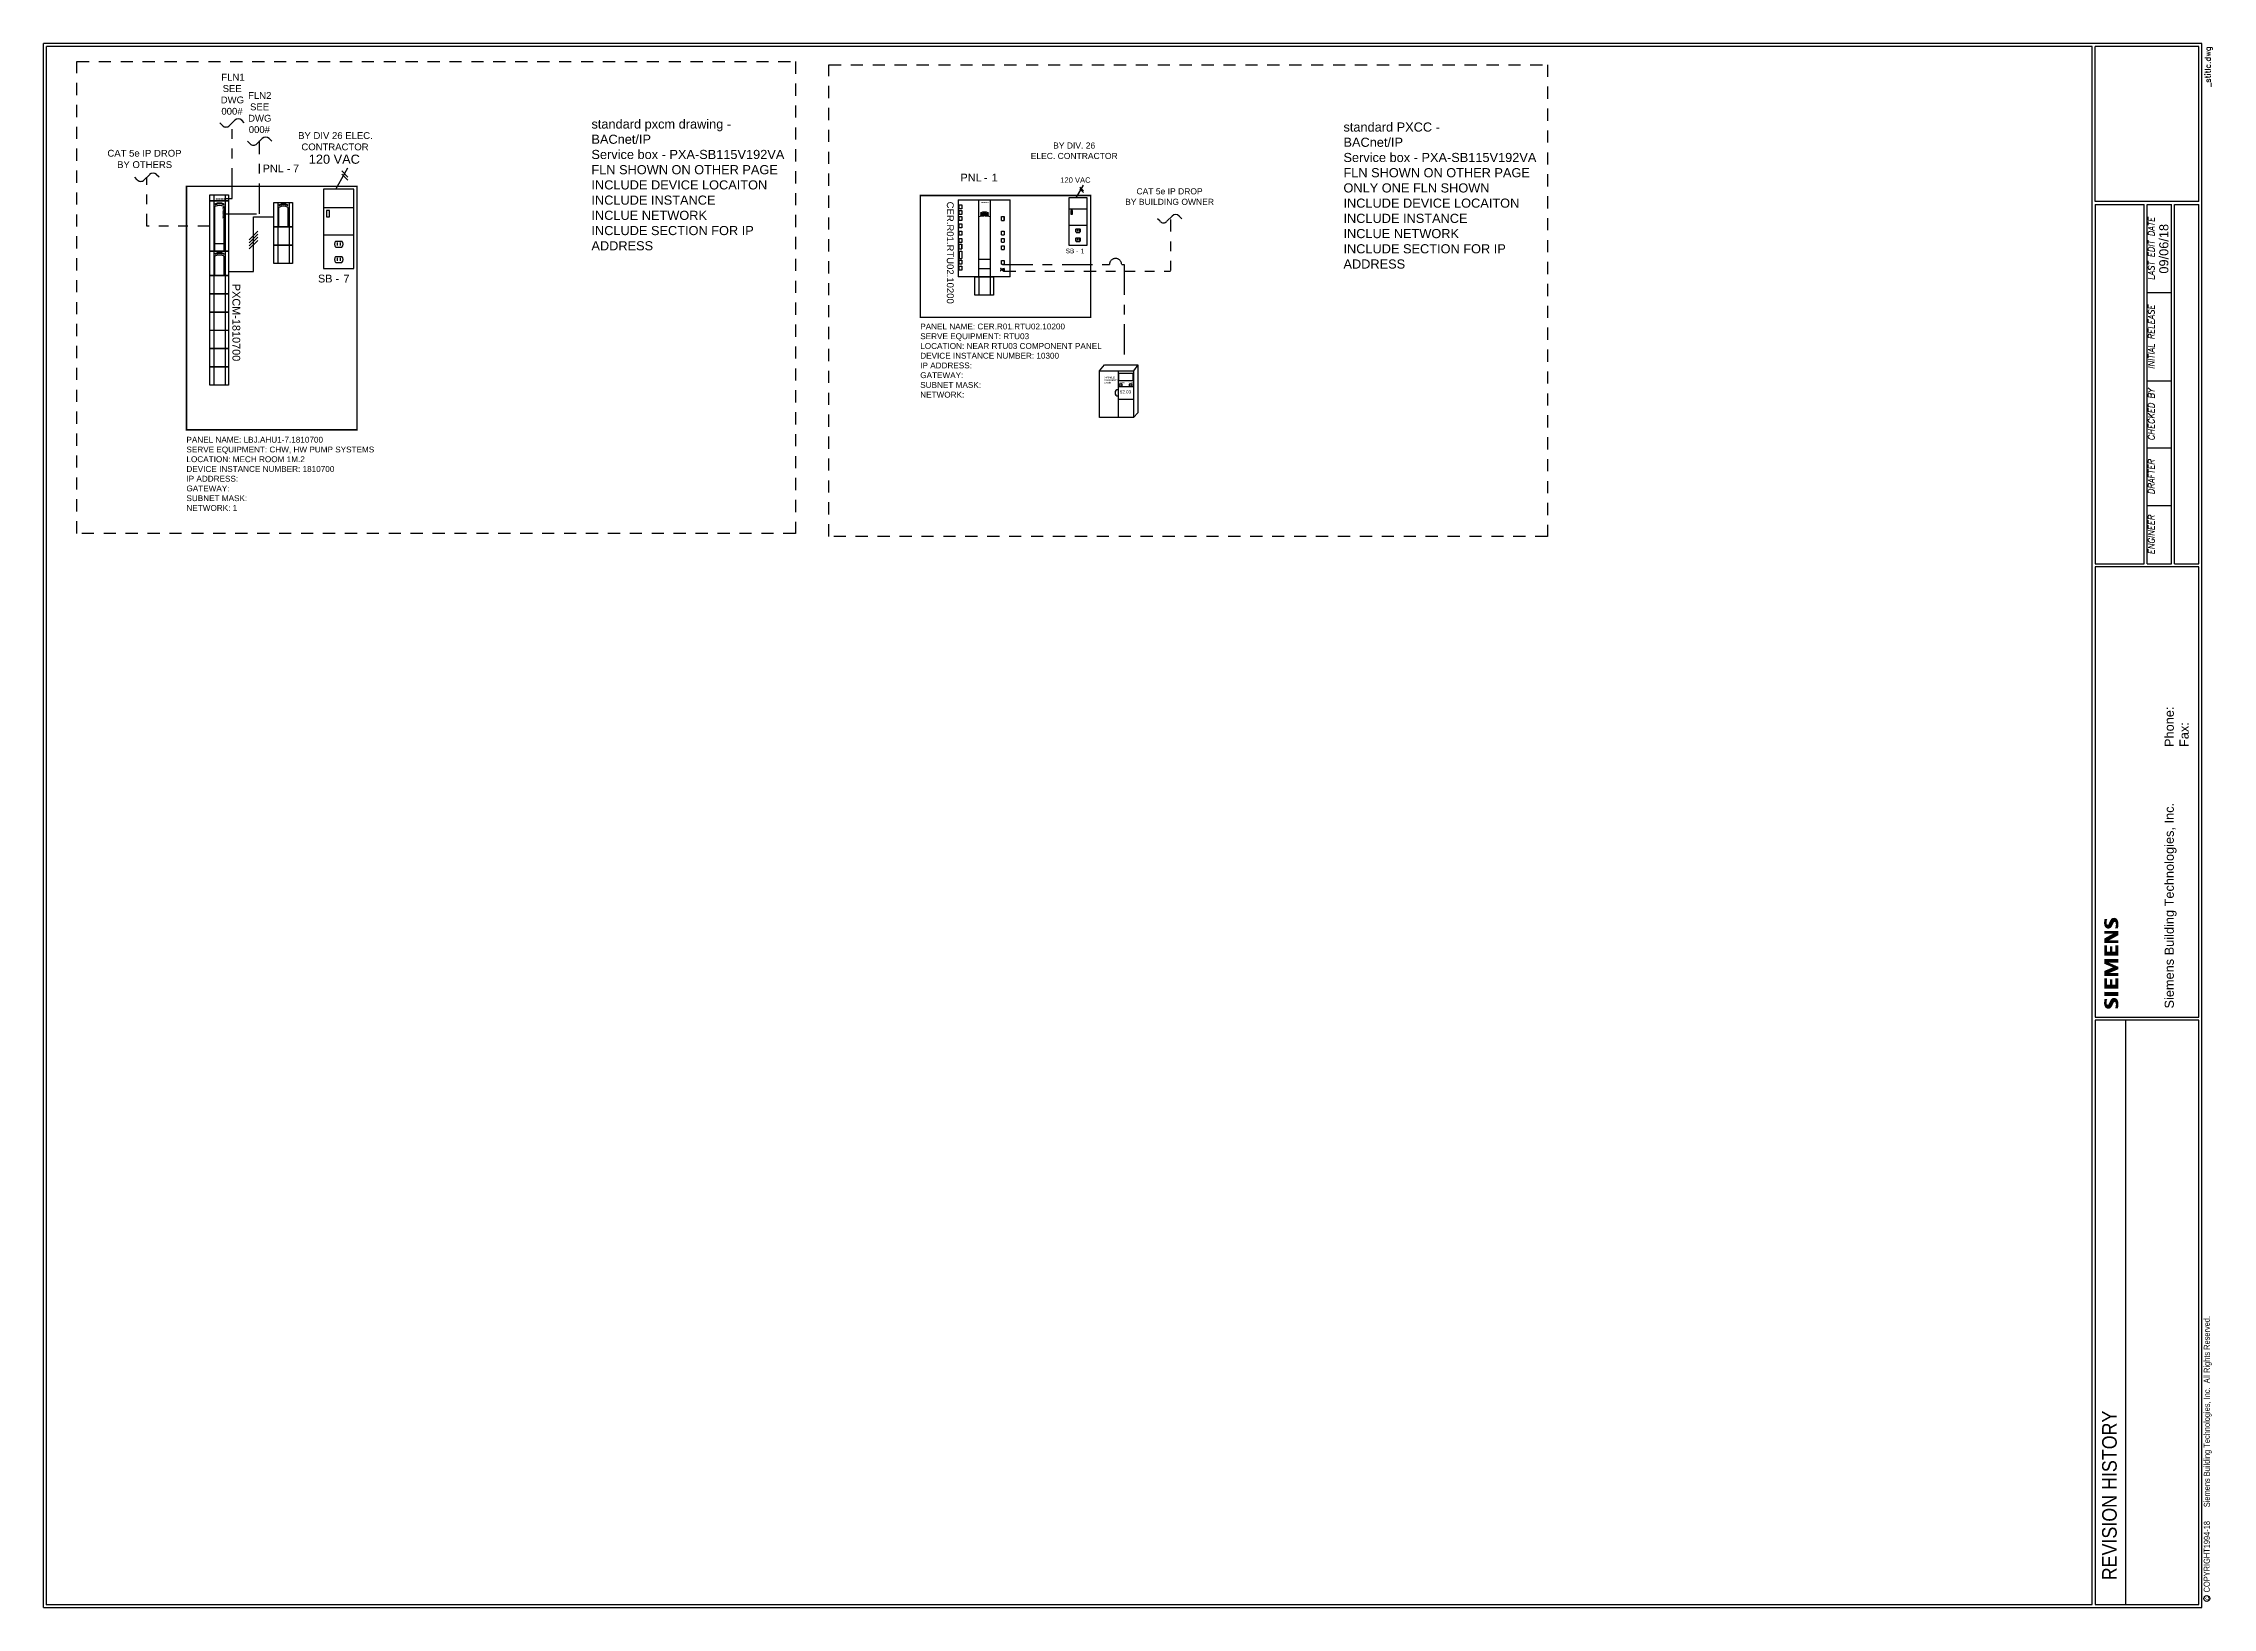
# Model space of a CAD drawing. Header units: inches. Extents: x 0 to 22.2, y 0 to 16.
import ezdxf
from ezdxf.enums import TextEntityAlignment as Align

# ---------------------------------------------------------------- set-up
doc = ezdxf.new("R2010")
doc.units = ezdxf.units.IN
doc.header["$LTSCALE"] = 0.25
doc.header["$MEASUREMENT"] = 0
for name, pattern in [('DASHED', [0.75, 0.5, -0.25]), ('FLN1', [2, 1.25, -0.25, 0.25, -0.25]), ('FLN2', [2.5, 1.25, -0.25, 0.25, -0.25, 0.25, -0.25]), ('MLN', [1.75, 0.5, -0.25, 0, -0.25, 0, -0.25, 0, -0.25, 0.25])]:
    doc.linetypes.add(name, pattern=pattern)
for name, color, linetype in [('ELECTRIC', 1, 'Continuous'), ('FLN1', 4, 'FLN1'), ('FLN2', 4, 'FLN2'), ('MECHSYS', 7, 'Continuous'), ('MLN', 2, 'MLN'), ('TITLE', 7, 'Continuous'), ('TITLE_TEXT', 7, 'Continuous')]:
    doc.layers.add(name, color=color, linetype=linetype)
doc.styles.add('ARIAL', font='helv.shx')
doc.styles.add('ARIALNARROW', font='ARIALN.TTF')
doc.styles.add('SIMPLEX', font='SIMPLEX.shx')
doc.styles.get("Standard").update_dxf_attribs({"font": 'arial.ttf'})
doc.styles.add('TITLES', font='helv.shx', dxfattribs={"width": 0.75})
doc.styles.add('TITLES-JOBNO', font='helv.shx', dxfattribs={"width": 0.75})
doc.styles.add('TITLES-JOBTITLE', font='simplex.shx')
doc.styles.add('TITLES-SYS', font='helv.shx', dxfattribs={"width": 0.875})

# ---------------------------------------------------------------- blocks, each defined once
blk = doc.blocks.new('SIEMENS')
at = {"layer": 'MECHSYS', "linetype": 'Continuous'}
for points in [[(0.077, 0.141), (0.09, 0.138), (0.098, 0.137), (0.098, 0.109), (0.084, 0.114), (0.071, 0.116), (0.059, 0.117), (0.046, 0.115), (0.044, 0.114), (0.037, 0.105), (0.043, 0.096), (0.051, 0.093), (0.077, 0.08), (0.091, 0.072), (0.1, 0.063), (0.106, 0.054), (0.109, 0.043), (0.109, 0.04), (0.107, 0.027), (0.101, 0.016), (0.092, 0.007), (0.082, 0.001), (0.07, -0.003), (0.056, -0.005), (0.047, -0.006), (0.033, -0.005), (0.024, -0.004), (0.011, -0.002), (0, 0), (0, 0.029), (0.014, 0.025), (0.028, 0.022), (0.04, 0.021), (0.044, 0.021), (0.059, 0.023), (0.067, 0.029), (0.068, 0.034), (0.061, 0.044), (0.058, 0.045), (0.029, 0.058), (0.016, 0.065), (0.007, 0.073), (0.005, 0.075), (-0.001, 0.087), (-0.003, 0.099), (-0.001, 0.112), (0.005, 0.123), (0.013, 0.13), (0.024, 0.136), (0.036, 0.14), (0.05, 0.142), (0.057, 0.142), (0.069, 0.141)], [(0.128, -0.003), (0.171, -0.003), (0.171, 0.139), (0.128, 0.139)], [(0.245, 0.113), (0.245, 0.082), (0.301, 0.082), (0.245, 0.082), (0.301, 0.082), (0.301, 0.058), (0.245, 0.058), (0.245, 0.025), (0.31, 0.025), (0.245, 0.025), (0.31, 0.025), (0.31, -0.003), (0.204, -0.003), (0.204, 0.139), (0.309, 0.139), (0.309, 0.113)], [(0.469, -0.003), (0.469, 0.091), (0.428, -0.004), (0.403, -0.004), (0.363, 0.091), (0.363, -0.003), (0.334, -0.003), (0.334, 0.139), (0.386, 0.139), (0.422, 0.052), (0.459, 0.139), (0.509, 0.139), (0.509, -0.003)], [(0.639, 0.058), (0.584, 0.058), (0.584, 0.025), (0.648, 0.025), (0.584, 0.025), (0.648, 0.025), (0.648, -0.003), (0.542, -0.003), (0.542, 0.139), (0.647, 0.139), (0.647, 0.113), (0.584, 0.113), (0.584, 0.082), (0.639, 0.082), (0.584, 0.082), (0.639, 0.082)], [(0.752, -0.003), (0.701, 0.088), (0.701, -0.003), (0.672, -0.003), (0.672, 0.139), (0.719, 0.139), (0.768, 0.05), (0.768, 0.139), (0.797, 0.139), (0.797, -0.003)], [(0.893, 0.116), (0.882, 0.117), (0.868, 0.115), (0.866, 0.114), (0.859, 0.105), (0.862, 0.098), (0.873, 0.093), (0.9, 0.08), (0.913, 0.073), (0.922, 0.065), (0.924, 0.063), (0.93, 0.051), (0.931, 0.039), (0.929, 0.026), (0.923, 0.015), (0.914, 0.007), (0.904, 0.001), (0.892, -0.003), (0.878, -0.005), (0.869, -0.006), (0.855, -0.005), (0.846, -0.004), (0.833, -0.002), (0.822, 0), (0.822, 0.029), (0.837, 0.025), (0.85, 0.022), (0.862, 0.021), (0.867, 0.021), (0.88, 0.023), (0.884, 0.024), (0.89, 0.033), (0.884, 0.043), (0.88, 0.045), (0.851, 0.058), (0.838, 0.065), (0.829, 0.073), (0.827, 0.075), (0.822, 0.086), (0.82, 0.099), (0.822, 0.112), (0.828, 0.123), (0.836, 0.131), (0.846, 0.136), (0.859, 0.14), (0.873, 0.142), (0.879, 0.142), (0.892, 0.141), (0.897, 0.141), (0.91, 0.139), (0.92, 0.137), (0.92, 0.109), (0.906, 0.114)]]:
    blk.add_hatch(color=134, dxfattribs=at).paths.add_polyline_path(points)
at = {"color": 7}
for p, q in [((0.171, 0.139), (0.171, 0.139)), ((0.301, 0.082), (0.301, 0.082)), ((0.648, 0.025), (0.648, 0.025)), ((0.768, 0.05), (0.768, 0.05))]:
    blk.add_line(p, q, dxfattribs=at)
blk = doc.blocks.new('KEYS1')
blk.add_point((0, 0))
at = {"style": 'SIMPLEX', "flags": 9}
blk.add_attdef('PARTNO', text='', height=0.1, dxfattribs=at).set_placement((0.575, 0.074), align=Align.RIGHT)
blk = doc.blocks.new('KEYS2')
blk.add_point((0, 0))
at = {"style": 'SIMPLEX', "flags": 9}
blk.add_attdef('PARTNO', text='', height=0.1, dxfattribs=at).set_placement((0.575, 0.074), align=Align.RIGHT)
blk = doc.blocks.new('KEYS3')
blk.add_point((0, 0))
at = {"style": 'SIMPLEX', "flags": 9}
blk.add_attdef('PARTNO', text='', height=0.1, dxfattribs=at).set_placement((0.575, 0.074), align=Align.RIGHT)
blk = doc.blocks.new('TITLBLKC')
at = {"layer": 'TITLE', "color": 134}
for p, q in [((22.124, 16.031), (-0.031, 16.031)), ((-0.031, -0.031), (-0.031, 16.031)), ((22.124, -0.031), (22.124, 16.031)), ((-0.031, -0.031), (22.124, -0.031))]:
    blk.add_line(p, q, dxfattribs=at)
at = {"layer": 'TITLE'}
for p, q in [((20.999, 16), (0, 16)), ((0, 0), (0, 16)), ((20.999, 0), (20.999, 16)), ((22.093, 16), (21.03, 16)), ((21.03, 14.406), (21.03, 16)), ((22.093, 14.406), (22.093, 16)), ((22.093, 14.406), (21.03, 14.406)), ((21.03, 14.375), (21.53, 14.375)), ((21.03, 14.375), (21.03, 10.688)), ((21.53, 10.688), (21.53, 14.375)), ((21.562, 14.375), (21.812, 14.375)), ((21.562, 10.688), (21.562, 14.375)), ((21.812, 10.688), (21.812, 14.375)), ((21.843, 14.375), (22.093, 14.375)), ((21.843, 10.688), (21.843, 14.375)), ((22.093, 10.688), (22.093, 14.375)), ((21.812, 13.469), (21.562, 13.469)), ((21.812, 12.562), (21.562, 12.562)), ((21.812, 11.875), (21.562, 11.875)), ((21.812, 11.281), (21.562, 11.281)), ((21.03, 10.688), (21.53, 10.688)), ((21.562, 10.688), (21.812, 10.688)), ((21.843, 10.688), (22.093, 10.688)), ((22.093, 10.656), (21.03, 10.656)), ((21.03, 10.656), (21.03, 6.031)), ((22.093, 6.031), (22.093, 10.656)), ((21.03, 6.031), (22.093, 6.031)), ((22.093, 6), (21.03, 6)), ((21.03, 6), (21.03, 0)), ((21.343, 0), (21.343, 6)), ((22.093, 0), (22.093, 6)), ((0, 0), (20.999, 0)), ((21.03, 0), (22.093, 0))]:
    blk.add_line(p, q, dxfattribs=at)
at = {"layer": 'TITLE_TEXT', "color": 255}
blk.add_circle((22.174, 0.062), 0.03, dxfattribs=at)
at = {"xscale": 0.5, "yscale": 0.5, "zscale": 0.5}
for name in ['KEYS1', 'KEYS2', 'KEYS3']:
    blk.add_blockref(name, (0, 0), dxfattribs=at)
at = {"layer": 'MECHSYS', "rotation": 90}
blk.add_blockref('SIEMENS', (21.262, 6.121), dxfattribs=at)
at = {"layer": 'MECHSYS', "style": 'TITLES-SYS', "width": 0.875}
blk.add_attdef('REVHISTORY', text='', height=0.15, rotation=90, dxfattribs=at).set_placement((21.175, 0.25), align=Align.MIDDLE_LEFT)
at = {"layer": 'TITLE', "color": 8, "style": 'TITLES-JOBTITLE', "oblique": 10}
for s, p in [('LAST EDIT DATE', (21.655, 13.922)), ('INITIAL RELEASE', (21.655, 13.016)), ('CHECKED BY', (21.655, 12.219)), ('DRAFTER', (21.655, 11.578)), ('ENGINEER', (21.655, 10.984))]:
    blk.add_text(s, height=0.0625, rotation=90, dxfattribs=at).set_placement(p, align=Align.BOTTOM_CENTER)
at = {"layer": 'TITLE_TEXT', "color": 7, "style": 'ARIAL', "width": 0.8}
blk.add_text('COPYRIGHT', height=0.0625, rotation=90, dxfattribs=at).set_placement((22.205, 0.125))
at = {"layer": 'TITLE_TEXT', "color": 7, "style": 'ARIALNARROW', "width": 0.8}
blk.add_text('c', height=0.05, rotation=90, dxfattribs=at).set_placement((22.174, 0.062), align=Align.MIDDLE)
at = {"layer": 'TITLE_TEXT', "style": 'TITLES-JOBTITLE'}
blk.add_attdef('FULLDWG', text='', height=0.06, rotation=90, dxfattribs=at).set_placement((22.214, 16), align=Align.RIGHT)
at = {"layer": 'TITLE_TEXT'}
for tag, height, style, width, p in [('JOB_NUMBER', 0.185, 'TITLES-JOBNO', 0.6, (21.258, 15.196)), ('DWG', 0.4, 'TITLES', 0.75, (21.961, 15.196)), ('SYSTEM_ID', 0.125, 'TITLES-JOBNO', 0.6, (21.434, 15.196))]:
    blk.add_attdef(tag, text='', height=height, rotation=90, dxfattribs=dict(at, style=style, width=width)).set_placement(p, align=Align.CENTER)
at = {"layer": 'TITLE_TEXT', "style": 'ARIAL'}
for tag, p in [('EDATE', (21.78, 13.922)), ('CDATE', (21.78, 13.016)), ('CHECK', (21.78, 12.219)), ('DR', (21.78, 11.578)), ('ENGR', (21.78, 10.984))]:
    blk.add_attdef(tag, text='', height=0.0938, rotation=90, dxfattribs=at).set_placement(p, align=Align.CENTER)
for tag, height, p in [('LOCATION', 0.1, (21.382, 10.782)), ('JOB', 0.1, (21.16, 10.782)), ('BR_NAME', 0.0938, (21.789, 6.121))]:
    blk.add_attdef(tag, text='', height=height, rotation=90, dxfattribs=at).set_placement(p, align=Align.MIDDLE_LEFT)
at = {"layer": 'TITLE_TEXT', "style": 'TITLES-SYS', "width": 0.875}
blk.add_attdef('SYSTEM', text='', height=0.15, rotation=90, dxfattribs=at).set_placement((21.97, 10.782), align=Align.MIDDLE_LEFT)
at = {"layer": 'TITLE_TEXT', "style": 'ARIAL'}
for tag, flags, p in [('BR_COUNTRY', 8, (21.638, 8.806)), ('BR_ADD1', 8, (21.182, 8.806)), ('BR_ADD2', 8, (21.334, 8.806)), ('BR_CITY', 8, (21.486, 8.806)), ('BR_PHONE', 8, (21.789, 8.806)), ('BR_FAX', 8, (21.941, 8.806)), ('BR_DIVISION', 4, (21.941, 6.121))]:
    blk.add_attdef(tag, text='', height=0.0938, rotation=90, dxfattribs=dict(at, flags=flags)).set_placement(p, align=Align.MIDDLE_LEFT)
at = {"layer": 'TITLE_TEXT', "color": 7, "style": 'ARIAL', "width": 0.8}
for tag, p in [('COPY-NAME', (22.175, 1)), ('COPY-DATE', (22.175, 0.578))]:
    blk.add_attdef(tag, text='', height=0.0625, rotation=90, dxfattribs=at).set_placement(p, align=Align.MIDDLE_LEFT)
blk = doc.blocks.new('SERVICEBOX')
for p, q in [((-0.031, 0), (0.094, 0.219)), ((0.031, 0.188), (0.094, 0.125)), ((0.031, 0.156), (0.094, 0.094)), ((-0.157, -0.188), (0.156, -0.188)), ((-0.125, -0.219), (-0.125, -0.282)), ((-0.094, -0.219), (-0.125, -0.219)), ((-0.094, -0.282), (-0.094, -0.219)), ((-0.125, -0.282), (-0.094, -0.282)), ((-0.157, -0.469), (0.156, -0.469))]:
    blk.add_line(p, q)
at = {"layer": 'MECHSYS'}
for p, q in [((-0.157, 0), (-0.157, -0.814)), ((0.156, 0), (-0.157, 0)), ((0.156, -0.814), (0.156, 0)), ((-0.031, -0.532), (0.031, -0.532)), ((-0.031, -0.595), (0.031, -0.595)), ((-0.016, -0.547), (-0.016, -0.578)), ((0.016, -0.547), (0.016, -0.578)), ((-0.157, -0.814), (0.156, -0.814)), ((-0.031, -0.689), (0.031, -0.689)), ((-0.031, -0.751), (0.031, -0.751)), ((-0.016, -0.704), (-0.016, -0.735)), ((0.016, -0.704), (0.016, -0.735))]:
    blk.add_line(p, q, dxfattribs=at)
for centre, start, end in [((0, -0.563), 135, 225), ((0, -0.563), 315, 45), ((0, -0.72), 135, 225), ((0, -0.72), 315, 45)]:
    blk.add_arc(centre, 0.0443, start, end, dxfattribs=at)
blk.add_text('120 VAC', height=0.0938).set_placement((-0.307, 0.262))
for tag, p, height, flags in [('C1', (-0.325, -0.736), 0.001, 9), ('R', (-0.293, -0.957), 0.08, 8), ('PARTNO', (-0.213, -0.837), 0.08, 9), ('C2', (0.731, -1.037), 0.001, 9)]:
    blk.add_attdef(tag, p, '', height=height, dxfattribs=dict(flags=flags))
at = {"color": 1, "flags": 8}
for tag, p in [('CS', (-0.213, -0.957)), ('-', (-0.032, -0.958))]:
    blk.add_attdef(tag, p, '', height=0.08, dxfattribs=at)
at = {"color": 1}
blk.add_attdef('NNN', (0.048, -0.958), '', height=0.08, dxfattribs=at)
at = {"color": 6, "flags": 8}
blk.add_attdef('QTY', (-0.209, -1.07), '', height=0.08, dxfattribs=at)
blk = doc.blocks.new('SIELOGO')
at = {"layer": 'MECHSYS', "linetype": 'Continuous'}
for points in [[(0.11, 0.17), (0.12, 0.17), (0.13, 0.17), (0.13, 0.14), (0.12, 0.14), (0.1, 0.15), (0.09, 0.15), (0.08, 0.15), (0.08, 0.14), (0.07, 0.14), (0.08, 0.13), (0.08, 0.12), (0.11, 0.11), (0.12, 0.1), (0.13, 0.09), (0.14, 0.08), (0.14, 0.07), (0.14, 0.07), (0.14, 0.06), (0.13, 0.05), (0.12, 0.04), (0.11, 0.03), (0.1, 0.03), (0.09, 0.03), (0.08, 0.03), (0.07, 0.03), (0.06, 0.03), (0.04, 0.03), (0.03, 0.03), (0.03, 0.06), (0.05, 0.06), (0.06, 0.05), (0.07, 0.05), (0.08, 0.05), (0.09, 0.05), (0.1, 0.06), (0.1, 0.07), (0.09, 0.07), (0.09, 0.08), (0.06, 0.09), (0.05, 0.1), (0.04, 0.1), (0.04, 0.11), (0.03, 0.12), (0.03, 0.13), (0.03, 0.14), (0.04, 0.15), (0.05, 0.16), (0.06, 0.17), (0.07, 0.17), (0.08, 0.17), (0.09, 0.17), (0.1, 0.17)], [(0.16, 0.03), (0.2, 0.03), (0.2, 0.17), (0.16, 0.17)], [(0.28, 0.14), (0.28, 0.11), (0.33, 0.11), (0.28, 0.11), (0.33, 0.11), (0.33, 0.09), (0.28, 0.09), (0.28, 0.06), (0.34, 0.06), (0.28, 0.06), (0.34, 0.06), (0.34, 0.03), (0.24, 0.03), (0.24, 0.17), (0.34, 0.17), (0.34, 0.14)], [(0.5, 0.03), (0.5, 0.12), (0.46, 0.03), (0.43, 0.03), (0.4, 0.12), (0.4, 0.03), (0.37, 0.03), (0.37, 0.17), (0.42, 0.17), (0.45, 0.08), (0.49, 0.17), (0.54, 0.17), (0.54, 0.03)], [(0.67, 0.09), (0.62, 0.09), (0.62, 0.06), (0.68, 0.06), (0.62, 0.06), (0.68, 0.06), (0.68, 0.03), (0.57, 0.03), (0.57, 0.17), (0.68, 0.17), (0.68, 0.14), (0.62, 0.14), (0.62, 0.11), (0.67, 0.11), (0.62, 0.11), (0.67, 0.11)], [(0.78, 0.03), (0.73, 0.12), (0.73, 0.03), (0.7, 0.03), (0.7, 0.17), (0.75, 0.17), (0.8, 0.08), (0.8, 0.17), (0.83, 0.17), (0.83, 0.03)], [(0.93, 0.15), (0.91, 0.15), (0.9, 0.15), (0.9, 0.14), (0.89, 0.14), (0.89, 0.13), (0.91, 0.12), (0.93, 0.11), (0.94, 0.1), (0.95, 0.1), (0.96, 0.09), (0.96, 0.08), (0.96, 0.07), (0.96, 0.06), (0.96, 0.05), (0.95, 0.04), (0.94, 0.03), (0.92, 0.03), (0.91, 0.03), (0.9, 0.03), (0.89, 0.03), (0.88, 0.03), (0.87, 0.03), (0.85, 0.03), (0.85, 0.06), (0.87, 0.06), (0.88, 0.05), (0.89, 0.05), (0.9, 0.05), (0.91, 0.05), (0.92, 0.06), (0.92, 0.06), (0.92, 0.07), (0.91, 0.08), (0.88, 0.09), (0.87, 0.1), (0.86, 0.1), (0.86, 0.11), (0.85, 0.12), (0.85, 0.13), (0.85, 0.14), (0.86, 0.15), (0.87, 0.16), (0.88, 0.17), (0.89, 0.17), (0.9, 0.17), (0.91, 0.17), (0.92, 0.17), (0.93, 0.17), (0.94, 0.17), (0.95, 0.17), (0.95, 0.14), (0.94, 0.14)]]:
    blk.add_hatch(color=134, dxfattribs=at).paths.add_polyline_path(points)
blk = doc.blocks.new('_xpxcm')
at = {"color": 8}
blk.add_line((0, 0), (0, 0), dxfattribs=at)
at = {"layer": 'MECHSYS'}
for p, q in [((0.04, 0), (0.04, -0.515)), ((0.051, -0.515), (0.051, -0.058)), ((0.148, -0.515), (0.148, -0.058)), ((0.158, -0.001), (0.158, -0.515)), ((0.051, -0.437), (0.148, -0.437))]:
    blk.add_line(p, q, dxfattribs=at)
for points in [[(0, 0), (0, 0), (0, 0), (0, 0)], [(0, 0), (0.191, 0), (0.191, -0.515), (0, -0.515)]]:
    blk.add_lwpolyline(points, close=True, dxfattribs=at)
for centre in [(0.099, -0.121), (0.1, -0.13), (0.099, -0.146)]:
    blk.add_arc(centre, 0.1, 61.2369, 118.564, dxfattribs=at)
at = {"layer": 'MECHSYS', "xscale": 0.125, "yscale": 0.125, "zscale": 0.125, "rotation": 270}
blk.add_blockref('SIELOGO', (0.123, -0.058), dxfattribs=at)
for tag, p, height, flags in [('C1', (0.111, 0.02), 0.001, 9), ('PARTNO', (0.223, -0.081), 0.08, 9), ('R', (0.143, -0.201), 0.08, 8), ('C2', (1.017, -0.214), 0.001, 9)]:
    blk.add_attdef(tag, p, '', height=height, dxfattribs=dict(flags=flags))
at = {"color": 1, "flags": 8}
for tag, p in [('CS', (0.231, 0.007)), ('-', (0.23, -0.312))]:
    blk.add_attdef(tag, p, '', height=0.08, rotation=270, dxfattribs=at)
at = {"color": 6, "flags": 8}
blk.add_attdef('QTY', (0.35, -0.201), '', height=0.08, dxfattribs=at)
at = {"color": 1}
blk.add_attdef('NNN', (0.222, -0.407), '', height=0.08, rotation=270, dxfattribs=at)
blk = doc.blocks.new('_LINSQB')
for p, q in [((0, 0.125), (-0.027, 0.098)), ((-0.027, 0.027), (0.027, -0.027)), ((0.027, -0.098), (0, -0.125))]:
    blk.add_line(p, q)
for centre, start, end in [((0.008, 0.063), 135, 225), ((-0.008, -0.063), 315, 45)]:
    blk.add_arc(centre, 0.05, start, end)
blk = doc.blocks.new('_rf-pxa34enc')
at = {"layer": 'MECHSYS', "const_width": 0.015}
blk.add_lwpolyline([(0, 0), (0, -2.5), (1.75, -2.5), (1.75, 0)], close=True, dxfattribs=at)
for tag, p, height, flags in [('C1', (0.301, 0.365), 0.001, 9), ('R', (0.333, 0.144), 0.08, 8), ('PARTNO', (0.413, 0.264), 0.08, 9), ('RANGE', (0.413, 0.024), 0.08, 8), ('UNITS', (0.817, 0.024), 0.08, 8), ('C2', (1.259, -0.019), 0.001, 9)]:
    blk.add_attdef(tag, p, '', height=height, dxfattribs=dict(flags=flags))
at = {"color": 1, "flags": 8}
for tag, p in [('CS', (0.413, 0.144)), ('-', (0.653, 0.144))]:
    blk.add_attdef(tag, p, '', height=0.08, dxfattribs=at)
at = {"color": 1}
blk.add_attdef('NNN', (0.733, 0.144), '', height=0.08, dxfattribs=at)
at = {"color": 6, "flags": 8}
blk.add_attdef('QTY', (0.973, 0.144), '', height=0.08, dxfattribs=at)
blk = doc.blocks.new('_rpwrsup')
at = {"layer": 'MECHSYS'}
for p, q in [((0.04, 0), (0.04, -0.25)), ((0.051, -0.25), (0.051, -0.051)), ((0.148, -0.25), (0.148, -0.051)), ((0.158, -0.001), (0.158, -0.25))]:
    blk.add_line(p, q, dxfattribs=at)
for points in [[(0, 0), (0, 0), (0, 0), (0, 0)], [(0, 0), (0.191, 0), (0.191, -0.25), (0, -0.25)]]:
    blk.add_lwpolyline(points, close=True, dxfattribs=at)
for centre in [(0.099, -0.114), (0.1, -0.123), (0.099, -0.139)]:
    blk.add_arc(centre, 0.1, 61.2369, 118.564, dxfattribs=at)
for tag, p, height, flags in [('C1', (0.111, 0.02), 0.001, 9), ('PARTNO', (0.223, -0.039), 0.08, 9), ('R', (0.143, -0.158), 0.08, 8), ('C2', (1.017, -0.214), 0.001, 9)]:
    blk.add_attdef(tag, p, '', height=height, dxfattribs=dict(flags=flags))
at = {"color": 1, "flags": 8}
for tag, p in [('CS', (0.231, -0.158)), ('-', (0.499, -0.163))]:
    blk.add_attdef(tag, p, '', height=0.08, dxfattribs=at)
at = {"color": 1}
blk.add_attdef('NNN', (0.588, -0.158), '', height=0.08, dxfattribs=at)
at = {"color": 6, "flags": 8}
blk.add_attdef('QTY', (0.815, -0.159), '', height=0.08, dxfattribs=at)
blk = doc.blocks.new('_rtxiomod')
at = {"color": 8}
blk.add_line((0, 0), (0, 0), dxfattribs=at)
at = {"layer": 'MECHSYS'}
for p, q in [((0.04, 0), (0.04, -0.188)), ((0.158, -0.001), (0.158, -0.188))]:
    blk.add_line(p, q, dxfattribs=at)
for points in [[(0, 0), (0, 0), (0, 0), (0, 0)], [(0, 0), (0.191, 0), (0.191, -0.188), (0, -0.188)]]:
    blk.add_lwpolyline(points, close=True, dxfattribs=at)
for tag, p, height, flags in [('C1', (0.111, 0.02), 0.001, 9), ('PARTNO', (0.223, -0.004), 0.08, 9), ('R', (0.143, -0.124), 0.08, 8), ('C2', (1.017, -0.214), 0.001, 9)]:
    blk.add_attdef(tag, p, '', height=height, dxfattribs=dict(flags=flags))
at = {"color": 1, "flags": 8}
for tag, p in [('CS', (0.231, -0.124)), ('-', (0.502, -0.128))]:
    blk.add_attdef(tag, p, '', height=0.08, dxfattribs=at)
at = {"color": 1}
blk.add_attdef('NNN', (0.59, -0.124), '', height=0.08, dxfattribs=at)
at = {"color": 6, "flags": 8}
blk.add_attdef('QTY', (0.818, -0.124), '', height=0.08, dxfattribs=at)
blk = doc.blocks.new('_rexpmod')
at = {"layer": 'MECHSYS'}
for p, q in [((0.04, 0), (0.04, -0.062)), ((0.158, -0.001), (0.158, -0.062))]:
    blk.add_line(p, q, dxfattribs=at)
for points in [[(0, 0), (0.191, 0), (0.191, -0.062), (0, -0.062)], [(0, 0), (0, 0), (0, 0), (0, 0)], [(0.066, -0.041), (0.07, -0.041), (0.07, -0.045), (0.066, -0.045)], [(0.082, -0.041), (0.086, -0.041), (0.086, -0.045), (0.082, -0.045)], [(0.098, -0.041), (0.102, -0.041), (0.102, -0.045), (0.098, -0.045)], [(0.114, -0.041), (0.118, -0.041), (0.118, -0.045), (0.114, -0.045)], [(0.13, -0.041), (0.134, -0.041), (0.134, -0.045), (0.13, -0.045)], [(0.146, -0.041), (0.15, -0.041), (0.15, -0.045), (0.146, -0.045)]]:
    blk.add_lwpolyline(points, close=True, dxfattribs=at)
for tag, p, height, flags in [('C1', (0.111, 0.02), 0.001, 9), ('R', (0.143, -0.065), 0.08, 8), ('PARTNO', (0.223, 0.055), 0.08, 9), ('C2', (1.017, -0.214), 0.001, 9)]:
    blk.add_attdef(tag, p, '', height=height, dxfattribs=dict(flags=flags))
at = {"color": 1, "flags": 8}
for tag, p in [('CS', (0.231, -0.065)), ('-', (0.502, -0.069))]:
    blk.add_attdef(tag, p, '', height=0.08, dxfattribs=at)
at = {"color": 1}
blk.add_attdef('NNN', (0.59, -0.065), '', height=0.08, dxfattribs=at)
at = {"color": 6, "flags": 8}
blk.add_attdef('QTY', (0.817, -0.065), '', height=0.08, dxfattribs=at)
blk = doc.blocks.new('_rf-pxa19enc')
at = {"layer": 'MECHSYS', "const_width": 0.015}
blk.add_lwpolyline([(0, 0), (0, -1.25), (1.75, -1.25), (1.75, 0)], close=True, dxfattribs=at)
for tag, p, height, flags in [('C1', (0.301, 0.365), 0.001, 9), ('R', (0.333, 0.144), 0.08, 8), ('PARTNO', (0.413, 0.264), 0.08, 9), ('RANGE', (0.413, 0.024), 0.08, 8), ('UNITS', (0.817, 0.024), 0.08, 8), ('C2', (1.259, -0.019), 0.001, 9)]:
    blk.add_attdef(tag, p, '', height=height, dxfattribs=dict(flags=flags))
at = {"color": 1, "flags": 8}
for tag, p in [('CS', (0.413, 0.144)), ('-', (0.653, 0.144))]:
    blk.add_attdef(tag, p, '', height=0.08, dxfattribs=at)
at = {"color": 1}
blk.add_attdef('NNN', (0.733, 0.144), '', height=0.08, dxfattribs=at)
at = {"color": 6, "flags": 8}
blk.add_attdef('QTY', (0.973, 0.144), '', height=0.08, dxfattribs=at)
blk = doc.blocks.new('PXC36Riser')
at = {"layer": 'MECHSYS', "linetype": 'Continuous'}
for points in [[(0.239, 0.234), (0.24, 0.234), (0.24, 0.234), (0.24, 0.231), (0.239, 0.232), (0.238, 0.232), (0.237, 0.232), (0.236, 0.232), (0.236, 0.232), (0.235, 0.231), (0.236, 0.23), (0.236, 0.23), (0.239, 0.229), (0.24, 0.228), (0.241, 0.228), (0.241, 0.227), (0.241, 0.226), (0.241, 0.226), (0.241, 0.224), (0.241, 0.223), (0.24, 0.223), (0.239, 0.222), (0.238, 0.222), (0.237, 0.222), (0.236, 0.222), (0.235, 0.222), (0.234, 0.222), (0.233, 0.222), (0.232, 0.222), (0.232, 0.225), (0.233, 0.224), (0.234, 0.224), (0.236, 0.224), (0.236, 0.224), (0.237, 0.224), (0.238, 0.225), (0.238, 0.225), (0.237, 0.226), (0.237, 0.226), (0.235, 0.227), (0.234, 0.228), (0.233, 0.228), (0.233, 0.229), (0.232, 0.229), (0.232, 0.231), (0.232, 0.232), (0.233, 0.233), (0.233, 0.233), (0.234, 0.234), (0.235, 0.234), (0.236, 0.234), (0.237, 0.234), (0.238, 0.234)], [(0.243, 0.222), (0.247, 0.222), (0.247, 0.234), (0.243, 0.234)], [(0.253, 0.232), (0.253, 0.229), (0.258, 0.229), (0.253, 0.229), (0.258, 0.229), (0.258, 0.227), (0.253, 0.227), (0.253, 0.224), (0.258, 0.224), (0.253, 0.224), (0.258, 0.224), (0.258, 0.222), (0.249, 0.222), (0.249, 0.234), (0.258, 0.234), (0.258, 0.232)], [(0.272, 0.222), (0.272, 0.23), (0.268, 0.222), (0.266, 0.222), (0.263, 0.23), (0.263, 0.222), (0.26, 0.222), (0.26, 0.234), (0.265, 0.234), (0.268, 0.227), (0.271, 0.234), (0.275, 0.234), (0.275, 0.222)], [(0.286, 0.227), (0.281, 0.227), (0.281, 0.224), (0.287, 0.224), (0.281, 0.224), (0.287, 0.224), (0.287, 0.222), (0.278, 0.222), (0.278, 0.234), (0.287, 0.234), (0.287, 0.232), (0.281, 0.232), (0.281, 0.229), (0.286, 0.229), (0.281, 0.229), (0.286, 0.229)], [(0.296, 0.222), (0.291, 0.23), (0.291, 0.222), (0.289, 0.222), (0.289, 0.234), (0.293, 0.234), (0.297, 0.226), (0.297, 0.234), (0.299, 0.234), (0.299, 0.222)], [(0.308, 0.232), (0.307, 0.232), (0.305, 0.232), (0.305, 0.232), (0.305, 0.231), (0.305, 0.23), (0.306, 0.23), (0.308, 0.229), (0.309, 0.228), (0.31, 0.228), (0.31, 0.227), (0.311, 0.226), (0.311, 0.225), (0.311, 0.224), (0.31, 0.223), (0.309, 0.223), (0.308, 0.222), (0.307, 0.222), (0.306, 0.222), (0.306, 0.222), (0.304, 0.222), (0.304, 0.222), (0.302, 0.222), (0.302, 0.222), (0.302, 0.225), (0.303, 0.224), (0.304, 0.224), (0.305, 0.224), (0.305, 0.224), (0.306, 0.224), (0.307, 0.224), (0.307, 0.225), (0.307, 0.226), (0.306, 0.226), (0.304, 0.227), (0.303, 0.228), (0.302, 0.228), (0.302, 0.228), (0.301, 0.229), (0.301, 0.231), (0.302, 0.232), (0.302, 0.233), (0.303, 0.233), (0.304, 0.234), (0.305, 0.234), (0.306, 0.234), (0.306, 0.234), (0.307, 0.234), (0.308, 0.234), (0.309, 0.234), (0.31, 0.234), (0.31, 0.231), (0.309, 0.232)]]:
    blk.add_hatch(color=134, dxfattribs=at).paths.add_polyline_path(points)
at = {"color": 8}
for p, q in [((0, 0.256), (0.533, 0.256)), ((0, 0.256), (0, -0.536)), ((0.533, -0.536), (0.533, 0.256)), ((0.444, 0.084), (0.47, 0.084)), ((0.444, 0.045), (0.444, 0.084)), ((0.444, 0.045), (0.47, 0.045)), ((0.47, 0.084), (0.47, 0.045)), ((0.47, 0.045), (0.47, 0.084)), ((0.01, -0.248), (0.01, -0.198)), ((0.01, -0.198), (0.036, -0.198)), ((0.036, -0.198), (0.036, -0.248)), ((0.036, -0.248), (0.036, -0.198)), ((0.444, -0.105), (0.444, -0.066)), ((0.444, -0.066), (0.47, -0.066)), ((0.444, -0.105), (0.47, -0.105)), ((0.444, -0.18), (0.444, -0.141)), ((0.444, -0.141), (0.47, -0.141)), ((0.444, -0.18), (0.47, -0.18)), ((0.444, -0.255), (0.444, -0.216)), ((0.444, -0.216), (0.47, -0.216)), ((0.47, -0.066), (0.47, -0.105)), ((0.47, -0.141), (0.47, -0.18)), ((0.47, -0.216), (0.47, -0.255)), ((0.01, -0.248), (0.036, -0.248)), ((0.01, -0.273), (0.036, -0.273)), ((0.01, -0.348), (0.036, -0.348)), ((0.036, -0.273), (0.036, -0.348)), ((0.444, -0.255), (0.47, -0.255)), ((0.444, -0.366), (0.47, -0.366)), ((0.444, -0.405), (0.444, -0.366)), ((0.444, -0.405), (0.47, -0.405)), ((0.47, -0.366), (0.47, -0.405)), ((0.533, -0.536), (0, -0.536)), ((0.457, -0.473), (0.457, -0.448)), ((0.457, -0.448), (0.47, -0.448)), ((0.457, -0.473), (0.47, -0.473)), ((0.47, -0.448), (0.47, -0.473)), ((0.533, -0.537), (0.533, -0.537))]:
    blk.add_line(p, q, dxfattribs=at)
at = {"layer": 'MECHSYS', "color": 8}
for p, q in [((0.213, -0.536), (0.213, 0.256)), ((0.326, 0.256), (0.326, -0.536)), ((0.01, -0.273), (0.01, -0.348)), ((0.213, -0.355), (0.326, -0.355)), ((0.213, -0.449), (0.326, -0.449)), ((0.434, -0.449), (0.434, -0.451)), ((0.437, -0.449), (0.434, -0.449)), ((0.434, -0.451), (0.434, -0.453)), ((0.434, -0.453), (0.437, -0.453)), ((0.437, -0.468), (0.434, -0.468)), ((0.434, -0.468), (0.434, -0.47)), ((0.434, -0.47), (0.434, -0.472)), ((0.434, -0.472), (0.437, -0.472)), ((0.437, -0.453), (0.437, -0.449)), ((0.441, -0.451), (0.437, -0.451)), ((0.437, -0.472), (0.437, -0.468)), ((0.441, -0.47), (0.437, -0.47)), ((0.441, -0.451), (0.441, -0.47)), ((0.441, -0.461), (0.445, -0.461)), ((0.449, -0.459), (0.445, -0.459)), ((0.445, -0.459), (0.445, -0.461)), ((0.445, -0.461), (0.445, -0.462)), ((0.445, -0.462), (0.449, -0.462)), ((0.449, -0.462), (0.449, -0.459))]:
    blk.add_line(p, q, dxfattribs=at)
for points in [[(0.01, 0.205), (0.036, 0.205), (0.036, 0.163), (0.01, 0.163)], [(0.01, 0.145), (0.036, 0.145), (0.036, 0.104), (0.01, 0.104)], [(0.01, 0.085), (0.036, 0.085), (0.036, 0.044), (0.01, 0.044)], [(0.01, 0.01), (0.036, 0.01), (0.036, -0.031), (0.01, -0.031)], [(0.01, -0.065), (0.036, -0.065), (0.036, -0.106), (0.01, -0.106)], [(0.01, -0.14), (0.036, -0.14), (0.036, -0.181), (0.01, -0.181)], [(0.01, -0.365), (0.036, -0.365), (0.036, -0.406), (0.01, -0.406)], [(0.01, -0.427), (0.036, -0.427), (0.036, -0.468), (0.01, -0.468)]]:
    blk.add_lwpolyline(points, close=True, dxfattribs=at)
for points in [[(0.326, 0.08, 0.075703), (0.275, 0.089), (0.275, 0.101), (0.276, 0.101), (0.276, 0.103), (0.262, 0.103), (0.262, 0.102), (0.263, 0.102), (0.263, 0.089, 0.075577), (0.213, 0.08)], [(0.277, 0.089), (0.277, 0.103, -0.067289), (0.307, 0.097, 0.566517), (0.307, 0.105, 0.157455), (0.232, 0.105, 0.566517), (0.232, 0.097, -0.066035), (0.262, 0.103), (0.262, 0.089)]]:
    blk.add_lwpolyline(points, format="xyb", dxfattribs=at)
blk.add_lwpolyline([(0.307, 0.123, 0.157455), (0.232, 0.123, 0.566517), (0.232, 0.115, -0.167216), (0.307, 0.115, 0.566517)], format="xyb", close=True, dxfattribs=at)
blk.add_arc((0.479, -0.461), 0.0151, 126.6431, 233.2066, dxfattribs=at)
at = {"flags": 9}
for tag, p in [('C1', (0.533, 0.269)), ('C2', (0.73, -0.053))]:
    blk.add_attdef(tag, p, '', height=0.001, dxfattribs=at)
at = {"width": 0.75}
for tag, p, flags in [('PARTNO', (0.565, 0.168), 9), ('R', (0.485, 0.048), 8)]:
    blk.add_attdef(tag, p, '', height=0.08, dxfattribs=dict(at, flags=flags))
at = {"color": 1, "width": 0.75, "flags": 8}
for tag, p in [('CS', (0.573, 0.048)), ('-', (0.812, 0.05))]:
    blk.add_attdef(tag, p, '', height=0.08, dxfattribs=at)
at = {"color": 6, "width": 0.75, "flags": 8}
blk.add_attdef('QTY', (0.573, -0.053), '', height=0.08, dxfattribs=at)
at = {"color": 1, "width": 0.7}
blk.add_attdef('NNN', (0.876, 0.047), '', height=0.08, dxfattribs=at)
blk = doc.blocks.new('_xtxiomod')
at = {"color": 8}
blk.add_line((0, 0), (0, 0), dxfattribs=at)
at = {"layer": 'MECHSYS'}
for p, q in [((0.04, 0), (0.04, -0.188)), ((0.158, -0.001), (0.158, -0.188))]:
    blk.add_line(p, q, dxfattribs=at)
for points in [[(0, 0), (0, 0), (0, 0), (0, 0)], [(0, 0), (0.191, 0), (0.191, -0.188), (0, -0.188)]]:
    blk.add_lwpolyline(points, close=True, dxfattribs=at)
for tag, p, height, flags in [('C1', (0.111, 0.02), 0.001, 9), ('PARTNO', (0.223, -0.004), 0.08, 9), ('R', (0.143, -0.124), 0.08, 8), ('C2', (1.017, -0.214), 0.001, 9)]:
    blk.add_attdef(tag, p, '', height=height, dxfattribs=dict(flags=flags))
at = {"color": 1}
for tag, p, flags in [('CS', (0.231, -0.124), 9), ('-', (0.502, -0.128), 9), ('NNN', (0.59, -0.124), 1)]:
    blk.add_attdef(tag, p, '', height=0.08, dxfattribs=dict(at, flags=flags))
at = {"color": 6, "flags": 9}
blk.add_attdef('QTY', (0.818, -0.124), '', height=0.08, dxfattribs=at)

msp = doc.modelspace()

# ---------------------------------------------------------------- linework, layer by layer
for p, q in [((10.808, 12.667), (10.861, 12.729)), ((10.861, 12.729), (11.202, 12.729)), ((11.202, 12.729), (11.159, 12.667)), ((11.202, 12.729), (11.202, 12.236)), ((10.808, 12.188), (10.808, 12.667)), ((10.808, 12.667), (11.159, 12.667)), ((11, 12.667), (11, 12.188)), ((11, 12.507), (11.159, 12.507)), ((11.003, 12.643), (11.003, 12.568)), ((11.155, 12.643), (11.003, 12.643)), ((11.003, 12.568), (11.155, 12.568)), ((11.009, 12.532), (11.009, 12.515)), ((11.043, 12.532), (11.009, 12.532)), ((11.009, 12.515), (11.043, 12.515)), ((11.043, 12.515), (11.043, 12.532)), ((11.145, 12.532), (11.112, 12.532)), ((11.112, 12.532), (11.112, 12.515)), ((11.112, 12.515), (11.145, 12.515)), ((11.145, 12.515), (11.145, 12.532)), ((11.155, 12.568), (11.155, 12.643)), ((11.159, 12.667), (11.159, 12.188)), ((11, 12.379), (11.159, 12.379)), ((11.159, 12.188), (10.808, 12.188)), ((11.202, 12.236), (11.159, 12.188))]:
    msp.add_line(p, q)
at = {"linetype": 'DASHED'}
for points in [[(0.312, 15.844), (7.688, 15.844), (7.688, 11), (0.312, 11)], [(8.031, 15.812), (15.406, 15.812), (15.406, 10.969), (8.031, 10.969)]]:
    msp.add_lwpolyline(points, close=True, dxfattribs=at)
msp.add_arc((11, 12.443), 0.032, 90, 270)
at = {"layer": 'ELECTRIC'}
for p, q in [((2.125, 13.688), (2.125, 14.25)), ((2.125, 14.25), (2.334, 14.25)), ((1.869, 13.688), (2.125, 13.688))]:
    msp.add_line(p, q, dxfattribs=at)
at = {"layer": 'FLN1'}
for p, q in [((2.188, 14.281), (2.188, 15.031)), ((1.844, 14.281), (2.188, 14.281)), ((9.812, 13.76), (10.912, 13.76)), ((11.037, 13.76), (11.062, 13.76)), ((11.062, 13.76), (11.062, 12.729))]:
    msp.add_line(p, q, dxfattribs=at)
msp.add_arc((10.974, 13.76), 0.0625, 0, 180, dxfattribs=at)
at = {"layer": 'FLN2'}
for p, q in [((1.906, 14.438), (1.906, 15.219)), ((1.844, 14.438), (1.906, 14.438))]:
    msp.add_line(p, q, dxfattribs=at)
at = {"layer": 'MECHSYS'}
for p, q in [((2.169, 14.102), (2.081, 14.014)), ((2.169, 14.071), (2.081, 13.983)), ((2.169, 14.04), (2.081, 13.951)), ((2.169, 14.008), (2.081, 13.92))]:
    msp.add_line(p, q, dxfattribs=at)
at = {"layer": 'MLN'}
for p, q in [((1.031, 14.155), (1.031, 14.656)), ((1.678, 14.155), (1.031, 14.155)), ((11.537, 14.223), (11.537, 13.693)), ((9.824, 13.693), (11.537, 13.693))]:
    msp.add_line(p, q, dxfattribs=at)

# ---------------------------------------------------------------- block references
at = {"layer": 'MECHSYS'}
ref = msp.add_blockref('TITLBLKC', (0, 0), dxfattribs=at)
ref.add_attrib('FULLDWG', '_stitlc.dwg', dxfattribs={"layer": 'TITLE_TEXT', "height": 0.06, "rotation": 90, "style": 'TITLES-JOBTITLE'}).set_placement((22.214, 16), align=Align.RIGHT)
ref.add_attrib('EDATE', '09/06/18', dxfattribs={"layer": 'TITLE_TEXT', "height": 0.0938, "rotation": 90, "style": 'ARIAL'}).set_placement((21.78, 13.922), align=Align.CENTER)
ref.add_attrib('BR_NAME', 'Siemens Building Technologies, Inc.', dxfattribs={"layer": 'TITLE_TEXT', "height": 0.09375, "rotation": 90, "style": 'ARIAL'}).set_placement((21.789, 6.121), align=Align.MIDDLE_LEFT)
ref.add_attrib('BR_PHONE', 'Phone:', dxfattribs={"layer": 'TITLE_TEXT', "height": 0.0938, "rotation": 90, "style": 'ARIAL', "flags": 8}).set_placement((21.789, 8.806), align=Align.MIDDLE_LEFT)
ref.add_attrib('BR_FAX', 'Fax:', dxfattribs={"layer": 'TITLE_TEXT', "height": 0.0938, "rotation": 90, "style": 'ARIAL', "flags": 8}).set_placement((21.941, 8.806), align=Align.MIDDLE_LEFT)
ref.add_attrib('COPY-NAME', 'Siemens Building Technologies, Inc.  All Rights Reserved.', dxfattribs={"layer": 'TITLE_TEXT', "color": 7, "height": 0.0625, "rotation": 90, "style": 'ARIAL', "width": 0.8}).set_placement((22.175, 1), align=Align.MIDDLE_LEFT)
ref.add_attrib('COPY-DATE', '1994-18', dxfattribs={"layer": 'TITLE_TEXT', "color": 7, "height": 0.0625, "rotation": 90, "style": 'ARIAL', "width": 0.8}).set_placement((22.175, 0.578), align=Align.MIDDLE_LEFT)
ref.add_attrib('REVHISTORY', 'REVISION HISTORY', dxfattribs={"height": 0.15, "rotation": 90, "style": 'TITLES-SYS', "width": 0.875}).set_placement((21.175, 0.25), align=Align.MIDDLE_LEFT)
at = {"layer": 'MECHSYS', "rotation": 270}
for p in [(1.906, 15.214), (2.188, 15.027), (1.031, 14.656), (11.528, 14.231)]:
    msp.add_blockref('_LINSQB', p, dxfattribs=at)
at = {"layer": 'MECHSYS'}
ref = msp.add_blockref('_rf-pxa34enc', (1.438, 14.563), dxfattribs=at)
ref.add_attrib('CS', 'PNL', (2.219, 14.707), dxfattribs={"layer": '0', "color": 1, "height": 0.08, "flags": 8})
ref.add_attrib('NNN', '7', (2.531, 14.707), dxfattribs={"layer": '0', "color": 1, "height": 0.08})
ref.add_attrib('-', '-', (2.469, 14.706), dxfattribs={"layer": '0', "color": 1, "height": 0.08, "flags": 8})
for name, p, values in [('SERVICEBOX', (3, 14.533), {'CS': 'SB', 'NNN': '7', '-': '-'}), ('_rf-pxa19enc', (8.969, 14.469), {'CS': 'PNL', 'NNN': '1', '-': '-'})]:
    msp.add_blockref(name, p, dxfattribs=at).add_auto_attribs(values)
for name, p in [('_rexpmod', (1.678, 14.475)), ('_rpwrsup', (2.334, 14.397)), ('PXC36Riser', (9.359, 14.169)), ('_rtxiomod', (2.334, 14.147)), ('_rpwrsup', (1.678, 13.897)), ('_rtxiomod', (2.334, 13.96)), ('_rtxiomod', (1.678, 13.647)), ('_xtxiomod', (9.529, 13.633)), ('_rtxiomod', (1.678, 13.46)), ('_rtxiomod', (1.678, 13.272)), ('_rtxiomod', (1.678, 13.085)), ('_rtxiomod', (1.678, 12.897)), ('_rtxiomod', (1.678, 12.71))]:
    msp.add_blockref(name, p, dxfattribs=at)
at = {"layer": 'MECHSYS', "xscale": 0.59375, "yscale": 0.59375, "zscale": 0.59375}
msp.add_blockref('SERVICEBOX', (10.588, 14.444), dxfattribs=at).add_auto_attribs({'CS': 'SB', 'NNN': '1', '-': '-'})
at = {"layer": 'MECHSYS'}
ref = msp.add_blockref('_xpxcm', (1.678, 14.413), dxfattribs=at)
ref.add_attrib('CS', 'PXCM-1810700', (1.909, 13.562), dxfattribs={"layer": '0', "color": 1, "height": 0.08, "rotation": 270, "flags": 8})

# ---------------------------------------------------------------- texts
at = {"width": 0.8}
for s, height, p in [('VARIABLE', 0.016, (10.856, 12.592)), ('FREQUENCY', 0.016, (10.856, 12.565)), ('DRIVE', 0.016, (10.856, 12.537)), ('POWER', 0.011, (11.007, 12.539)), ('ALARM', 0.011, (11.106, 12.539))]:
    msp.add_text(s, height=height, dxfattribs=at).set_placement(p)
at = {"color": 1, "width": 0.8}
msp.add_text('52.03', height=0.033, dxfattribs=at).set_placement((11.018, 12.437))
at = {"attachment_point": 1}
for s, width, heights, insert, char_height in [('\\pi0.04538,t0.39538;FLN1\\P\\pi0.05894,t0.40894;SEE \\P\\pi0.03929,t0.38929;DWG \\P\\pi0.04583,t0.39583;000#', 0.3039, [0.496], (1.75, 15.719), 0.07), ('\\pi0.03898,t0.38898;FLN2\\P\\pi0.05894,t0.40894;SEE \\P\\pi0.03929,t0.38929;DWG \\P\\pi0.04583,t0.39583;000#', 0.3039, [0.496], (2.031, 15.531), 0.07), ('standard pxcm drawing - \\PBACnet/IP\\PService box - PXA-SB115V192VA\\PFLN SHOWN ON OTHER PAGE\\PINCLUDE DEVICE LOCAITON\\PINCLUDE INSTANCE\\PINCLUE NETWORK\\PINCLUDE SECTION FOR IP ADDRESS', 2.10296, [3.924], (5.594, 15.25), 0.09375), ('standard PXCC - \\PBACnet/IP\\PService box - PXA-SB115V192VA\\PFLN SHOWN ON OTHER PAGE\\PONLY ONE FLN SHOWN\\PINCLUDE DEVICE LOCAITON\\PINCLUDE INSTANCE\\PINCLUE NETWORK\\PINCLUDE SECTION FOR IP ADDRESS', 2.10296, [3.924], (13.313, 15.219), 0.09375), ('\\pi0.25086,t0.60086;CAT 5e IP DROP\\P\\pi0.35028,t0.70028;BY OTHERS', 1.25339, [0.295], (0.375, 14.938), 0.07), ('\\pi0.25134,t0.60134;BY DIV 26 ELEC.\\P\\pi0.28479,t0.63479;CONTRACTOR', 1.25339, [0.295], (2.332, 15.12), 0.07)]:
    msp.add_mtext_dynamic_manual_height_columns(s, width=width, gutter_width=0.469, heights=heights, dxfattribs=dict(at, insert=insert, char_height=char_height))
at = {"layer": 'MECHSYS'}
for s, p in [('BY DIV. 26', (10.549, 14.951)), ('ELEC. CONTRACTOR', (10.549, 14.844)), ('CAT 5e IP DROP', (11.528, 14.481)), ('BY BUILDING OWNER', (11.528, 14.373))]:
    msp.add_text(s, height=0.0625, dxfattribs=at).set_placement(p, align=Align.CENTER)
at = {"layer": 'MECHSYS', "insert": (9.312, 14.406), "char_height": 0.07, "attachment_point": 1, "rotation": 270}
msp.add_mtext_dynamic_manual_height_columns('{\\C1;CER.R01.RTU02.10200}', width=0.28125, gutter_width=0.469, heights=[0], dxfattribs=at)
at = {"layer": 'MECHSYS', "char_height": 0.06, "attachment_point": 1}
for s, insert in [('PANEL NAME: {\\C1;CER.R01.RTU02.10200}\\PSERVE EQUIPMENT: RTU03 \\PLOCATION: NEAR RTU03 COMPONENT PANEL \\PDEVICE INSTANCE NUMBER: 10300 \\PIP ADDRESS: \\PGATEWAY: \\PSUBNET MASK: \\PNETWORK: ', (8.969, 13.154)), ('PANEL NAME: LBJ.AHU1-7.1810700\\PSERVE EQUIPMENT: CHW, HW PUMP SYSTEMS\\PLOCATION: MECH ROOM 1M.2\\PDEVICE INSTANCE NUMBER: 1810700\\PIP ADDRESS: \\PGATEWAY: \\PSUBNET MASK: \\PNETWORK: 1', (1.437, 11.991))]:
    msp.add_mtext_dynamic_manual_height_columns(s, width=3.09137, gutter_width=0.469, heights=[0.779], dxfattribs=dict(at, insert=insert))

doc.saveas('drawing.dxf')
